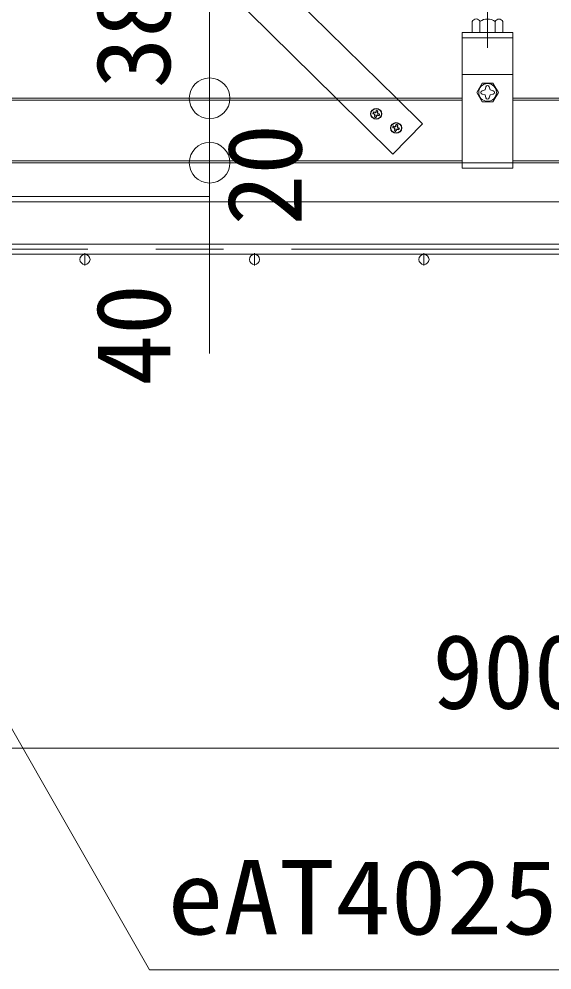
# Model space of a CAD drawing. Units: millimetres at full size, sheet at 1:40. Extents: x -7707 to 7893, y -5335 to 5359.
# Drawn here: x 3637 to 3952, y 2358 to 2919 of the extents above; entities that cross this region are included whole.
import ezdxf
from ezdxf.enums import TextEntityAlignment as Align

# ---------------------------------------------------------------- set-up
doc = ezdxf.new("R2010")
doc.units = ezdxf.units.MM
doc.header["$LTSCALE"] = 40
doc.header["$PDMODE"] = 32
doc.header["$PDSIZE"] = 24
doc.linetypes.add('CHAIN1', pattern=[8, 5, -1, 1, -1])
doc.linetypes.add('DASHED1', pattern=[1.8, 1.2, -0.6])
for name, color, linetype, lineweight in [('7-0_中心線', 4, 'CHAIN1', 9), ('7-1_吊り材', 7, 'Continuous', 18), ('7-4_ブレース・補強材', 4, 'Continuous', 9), ('7-5_寸法', 4, 'Continuous', 9), ('7-6_文字', 7, 'Continuous', 18), ('7-C_ビス・アンカーボ', 2, 'Continuous', 25), ('7-D_パネル', 4, 'Continuous', 18)]:
    doc.layers.add(name, color=color, linetype=linetype, lineweight=lineweight)
doc.styles.add('ＭＳ ゴシック', font='')
doc.styles.get('ＭＳ ゴシック').set_extended_font_data('MS Gothic')

msp = doc.modelspace()

# ---------------------------------------------------------------- linework, layer by layer
at = {"layer": '7-0_中心線'}
for p, q in [((3913.81, 2902.31), (3913.81, 4011.29)), ((3478.08, 2783.49), (4374.21, 2783.49)), ((3676.31, 2773.88), (3676.31, 2781.14)), ((3776.31, 2773.88), (3776.31, 2781.14)), ((3876.31, 2773.88), (3876.31, 2781.14))]:
    msp.add_line(p, q, dxfattribs=at)
at = {"layer": '7-1_吊り材'}
for p, q in [((3904.81, 2911.29), (3904.81, 2917.73)), ((3909.31, 2911.29), (3909.31, 2917.73)), ((3918.31, 2911.29), (3918.31, 2917.73)), ((3898.81, 2831.29), (3898.81, 2911.29)), ((3898.81, 2911.29), (3928.81, 2911.29)), ((3928.81, 2911.29), (3928.81, 2831.29)), ((3898.81, 2886.49), (3928.81, 2886.49)), ((3912.34, 2877.45), (3910.55, 2876.91)), ((3912.34, 2877.45), (3912.88, 2879.24)), ((3915.34, 2877.45), (3914.8, 2879.24)), ((3915.34, 2877.45), (3917.13, 2876.91)), ((3912.34, 2874.45), (3910.55, 2874.99)), ((3912.34, 2874.45), (3912.88, 2872.66)), ((3915.34, 2874.45), (3914.8, 2872.66)), ((3915.34, 2874.45), (3917.13, 2874.99)), ((3928.81, 2831.29), (3898.81, 2831.29))]:
    msp.add_line(p, q, dxfattribs=at)
at = {"layer": '7-1_吊り材', "linetype": 'DASHED1'}
for p, q in [((3898.81, 2908.09), (3928.81, 2908.09)), ((3928.81, 2834.49), (3898.81, 2834.49))]:
    msp.add_line(p, q, dxfattribs=at)
at = {"layer": '7-1_吊り材'}
msp.add_lwpolyline([(3904.81, 2911.29), (3922.81, 2911.29), (3922.81, 2917.73)], dxfattribs=at)
msp.add_lwpolyline([(3910.66, 2881.45), (3917.01, 2881.45), (3920.19, 2875.95), (3917.01, 2870.45), (3910.66, 2870.45), (3907.49, 2875.95)], close=True, dxfattribs=at)
msp.add_circle((3913.84, 2875.95), 5.24, dxfattribs=at)
for centre, radius, start, end in [((3907.1, 2916.79), 2.46, 22.4738, 157.5262), ((3913.82, 2911.73), 7.5, 53.1225, 126.8775), ((3920.56, 2916.79), 2.44, 22.6199, 157.3801), ((3910.84, 2875.95), 1, 106.8745, 253.1255), ((3913.84, 2878.95), 1, 16.8745, 163.1255), ((3916.84, 2875.95), 1, 286.8745, 73.1255), ((3913.84, 2872.95), 1, 196.8745, 343.1255)]:
    msp.add_arc(centre, radius, start, end, dxfattribs=at)
at = {"layer": '7-4_ブレース・補強材', "lineweight": 18}
msp.add_line((2767.83, 3947.6), (3860.09, 2872.49), dxfattribs=at)
at = {"layer": '7-4_ブレース・補強材'}
for p, q in [((3513.31, 2872.49), (3898.81, 2872.49)), ((3513.31, 2871.29), (3898.81, 2871.29)), ((3928.81, 2872.49), (4339.31, 2872.49)), ((3928.81, 2871.29), (4339.31, 2871.29)), ((3510.81, 2835.69), (3898.81, 2835.69)), ((3513.31, 2834.49), (3898.81, 2834.49)), ((3928.81, 2835.69), (4339.31, 2835.69)), ((3928.81, 2834.49), (4339.31, 2834.49))]:
    msp.add_line(p, q, dxfattribs=at)
at = {"layer": '7-4_ブレース・補強材', "linetype": 'DASHED1'}
for p, q in [((3824.45, 2872.49), (3857.9, 2839.57)), ((3860.09, 2872.49), (3875.44, 2857.39)), ((3857.9, 2839.57), (3875.44, 2857.39))]:
    msp.add_line(p, q, dxfattribs=at)
at = {"layer": '7-4_ブレース・補強材', "lineweight": 18}
msp.add_lwpolyline([(2767.83, 3947.6), (2750.29, 3929.78), (3824.45, 2872.49)], dxfattribs=at)
at = {"layer": '7-5_寸法'}
for p, q in [((3749.84, 2834.49), (3749.84, 2931.64)), ((3749.84, 2872.49), (3696.15, 2872.49)), ((3749.84, 2814.49), (3505.4, 2814.49)), ((3749.84, 2721.97), (3749.84, 2814.49)), ((3749.84, 2786.49), (3696.15, 2786.49)), ((3476.31, 2489.3), (4376.31, 2489.3))]:
    msp.add_line(p, q, dxfattribs=at)
msp.add_lwpolyline([(3749.84, 2814.49), (3749.84, 2834.49), (3696.15, 2834.49)], dxfattribs=at)
at = {"layer": '7-5_寸法', "color": 7}
for p in [(3749.84, 2872.49), (3749.84, 2834.49)]:
    msp.add_point(p, dxfattribs=at)
at = {"layer": '7-6_文字'}
for p in [(3475.32, 2776.68), (4321.74, 2358.47)]:
    msp.add_line(p, (3714.28, 2358.47), dxfattribs=at)
at = {"layer": '7-C_ビス・アンカーボ'}
for p, q in [((3847, 2863.15), (3846.2, 2863.41)), ((3847.27, 2864.03), (3846.46, 2864.26)), ((3847, 2863.15), (3847.33, 2862.85)), ((3847.4, 2862.41), (3847.17, 2861.61)), ((3847.27, 2864.03), (3847.71, 2864.09)), ((3847.4, 2862.41), (3847.33, 2862.85)), ((3848.01, 2864.42), (3847.71, 2864.09)), ((3848.01, 2864.42), (3848.26, 2865.22)), ((3848.27, 2862.15), (3848.02, 2861.35)), ((3848.27, 2862.15), (3848.57, 2862.48)), ((3849.01, 2862.54), (3848.57, 2862.48)), ((3848.88, 2864.16), (3849.11, 2864.96)), ((3848.88, 2864.16), (3848.94, 2863.72)), ((3849.28, 2863.42), (3848.94, 2863.72)), ((3849.01, 2862.54), (3849.82, 2862.31)), ((3849.28, 2863.42), (3850.07, 2863.16)), ((3858.74, 2854.87), (3857.95, 2855.13)), ((3859.01, 2855.75), (3858.21, 2855.98)), ((3858.74, 2854.87), (3859.08, 2854.58)), ((3859.01, 2855.75), (3859.45, 2855.81)), ((3859.14, 2854.13), (3859.08, 2854.58)), ((3859.75, 2856.14), (3859.45, 2855.81)), ((3859.75, 2856.14), (3860, 2856.94)), ((3860.62, 2855.88), (3860.85, 2856.68)), ((3860.62, 2855.88), (3860.69, 2855.44)), ((3861.02, 2855.14), (3860.69, 2855.44)), ((3861.02, 2855.14), (3861.82, 2854.88)), ((3859.14, 2854.13), (3858.91, 2853.33)), ((3860.01, 2853.87), (3859.76, 2853.07)), ((3860.01, 2853.87), (3860.31, 2854.2)), ((3860.76, 2854.26), (3860.31, 2854.2)), ((3860.76, 2854.26), (3861.56, 2854.03))]:
    msp.add_line(p, q, dxfattribs=at)
for centre in [(3848.14, 2863.29), (3859.88, 2855.01)]:
    msp.add_circle(centre, 3.15, dxfattribs=at)
for centre, start, end in [((3848.14, 2863.29), 149.8927, 176.3932), ((3848.14, 2863.29), 239.8927, 266.3932), ((3848.14, 2863.29), 59.8927, 86.3932), ((3848.14, 2863.29), 329.8927, 356.3932), ((3859.88, 2855.01), 149.8927, 176.3932), ((3859.88, 2855.01), 59.8927, 86.3932), ((3859.88, 2855.01), 329.8927, 356.3932), ((3859.88, 2855.01), 239.8927, 266.3932)]:
    msp.add_arc(centre, 1.94, start, end, dxfattribs=at)
at = {"layer": '7-D_パネル'}
msp.add_line((3479.81, 2786.49), (4372.81, 2786.49), dxfattribs=at)
msp.add_lwpolyline([(3479.81, 2811.49), (4372.81, 2811.49), (4372.81, 2786.49)], dxfattribs=at)
at = {"layer": '7-D_パネル', "lineweight": 9}
msp.add_lwpolyline([(3479.81, 2780.49), (4372.79, 2780.49), (4372.81, 2780.49)], dxfattribs=at)
at = {"layer": '7-D_パネル'}
for centre in [(3676.31, 2777.49), (3776.31, 2777.49), (3876.31, 2777.49)]:
    msp.add_circle(centre, 3, dxfattribs=at)

# ---------------------------------------------------------------- texts
at = {"layer": '7-5_寸法', "color": 7, "style": 'ＭＳ ゴシック'}
for s, p in [('38', (3739.84, 2878.37)), ('20', (3817.35, 2797.5)), ('40', (3739.84, 2703.06))]:
    msp.add_text(s, height=43.99, rotation=90, dxfattribs=at).set_placement(p, align=Align.BOTTOM_LEFT)
msp.add_text('900', height=43.99, dxfattribs=at).set_placement((3881.31, 2499.3), align=Align.BOTTOM_LEFT)
at = {"layer": '7-6_文字', "style": 'ＭＳ ゴシック', "width": 1.1}
msp.add_text('eAT4025', height=43.99, dxfattribs=at).set_placement((3725.01, 2366.23), align=Align.BOTTOM_LEFT)

doc.saveas('drawing.dxf')
